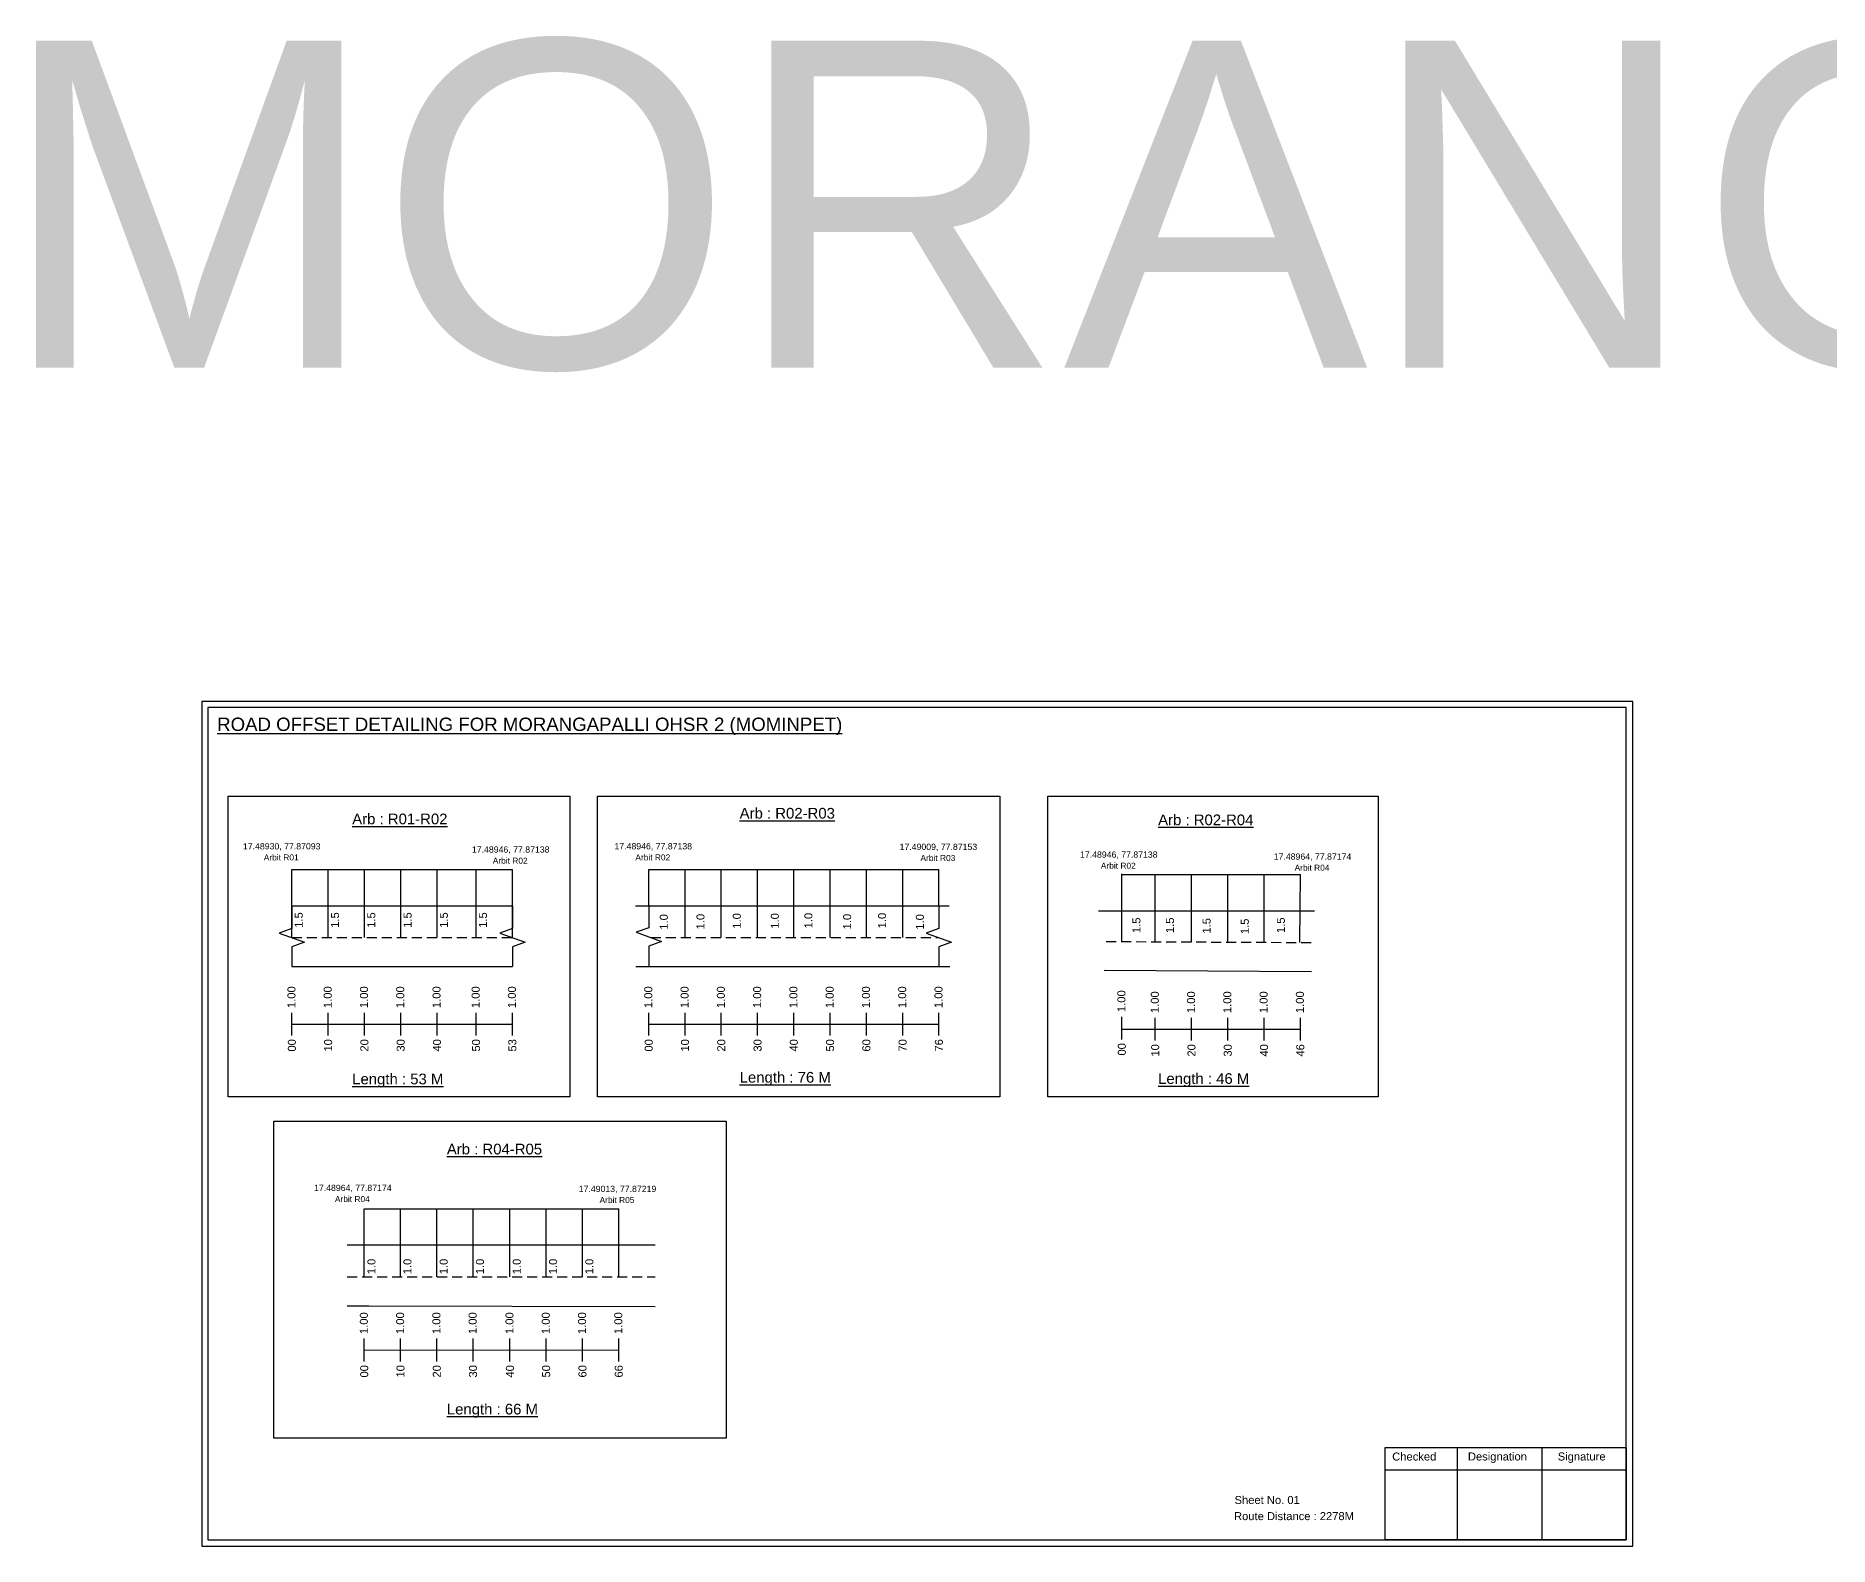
# Model space of a CAD drawing. Header units: inches. Extents: x 2380 to 8136, y 269 to 3641.
# Drawn here: x 2858 to 3530, y 269 to 836 of the extents above; entities that cross this region are included whole.
import ezdxf

# ---------------------------------------------------------------- set-up
doc = ezdxf.new("R2010")
doc.units = ezdxf.units.IN
doc.header["$MEASUREMENT"] = 0
doc.linetypes.add('DASHED2', pattern=[0.375, 0.25, -0.125])
doc.layers.add('PDF_Geometry', color=7, linetype='Continuous')
doc.layers.add('PDF_Text', color=5, linetype='Continuous')
doc.styles.add('PDF Arial', font='arial.ttf')
doc.styles.get("Standard").update_dxf_attribs({"font": 'arial.ttf'})

msp = doc.modelspace()

# ---------------------------------------------------------------- linework, layer by layer
at = {"color": 5}
for p, q in [((2953.92, 522.99), (3036.57, 522.99)), ((3087.71, 522.99), (3196.51, 522.99)), ((3265.09, 521.11), (3332.01, 521.11)), ((2981.05, 395.78), (3076.47, 395.78))]:
    msp.add_line(p, q, dxfattribs=at)
for p, q in [((2953.92, 497.45), (2953.92, 522.99)), ((2967.52, 497.45), (2967.52, 522.99)), ((2981.12, 497.45), (2981.12, 522.99)), ((2994.72, 497.45), (2994.72, 522.99)), ((3008.32, 497.45), (3008.32, 522.99)), ((3022.97, 497.46), (3022.97, 522.99)), ((3036.57, 497.46), (3036.57, 522.99)), ((3087.71, 509.34), (3087.71, 522.99)), ((3101.31, 497.45), (3101.31, 522.99)), ((3114.91, 497.45), (3114.91, 522.99)), ((3128.51, 497.45), (3128.51, 522.99)), ((3142.11, 497.45), (3142.11, 522.99)), ((3155.71, 497.45), (3155.71, 522.99)), ((3169.31, 497.45), (3169.31, 522.99)), ((3182.91, 497.45), (3182.91, 522.99)), ((3196.51, 509.34), (3196.51, 522.99)), ((3265.09, 495.88), (3265.09, 521.41)), ((3277.61, 495.83), (3277.61, 521.11)), ((3291.21, 495.77), (3291.21, 521.11)), ((3304.81, 495.83), (3304.81, 521.11)), ((3318.41, 495.58), (3318.41, 521.11)), ((3331.78, 495.61), (3332.01, 521.11)), ((2953.92, 509.34), (3036.57, 509.34)), ((3082.72, 509.34), (3200.33, 509.39)), ((3337.26, 507.44), (3256.3, 507.44)), ((2953.92, 486.65), (3036.57, 486.65)), ((3082.86, 486.65), (3200.64, 486.65)), ((3258.51, 485.23), (3336.24, 484.8)), ((2981.05, 370.24), (2981.05, 395.78)), ((2994.65, 370.24), (2994.65, 395.78)), ((3008.25, 370.24), (3008.25, 395.78)), ((3021.85, 370.24), (3021.85, 395.78)), ((3035.67, 370.24), (3035.67, 395.78)), ((3049.27, 370.24), (3049.27, 395.78)), ((3062.87, 370.24), (3062.87, 395.78)), ((3076.47, 370.24), (3076.47, 395.78)), ((3090.07, 382.13), (2974.64, 382.13)), ((2974.64, 359.44), (2982.7, 359.44)), ((2982.7, 359.44), (3090.07, 359.14))]:
    msp.add_line(p, q)
at = {"linetype": 'DASHED2', "ltscale": 15}
for p, q in [((2953.92, 497.46), (3036.57, 497.46)), ((3088.47, 497.45), (3196.51, 497.45)), ((3259.23, 496.02), (3337.51, 495.61)), ((2974.64, 370.24), (3090.07, 370.24))]:
    msp.add_line(p, q, dxfattribs=at)
at = {"color": 217, "true_color": 0x93278f}
for p, q in [((2953.92, 460.75), (2953.92, 469.31)), ((2953.92, 465.02), (3036.57, 465.03)), ((2967.52, 460.75), (2967.52, 469.31)), ((2981.12, 460.75), (2981.12, 469.31)), ((2994.72, 460.75), (2994.72, 469.31)), ((3008.32, 460.75), (3008.32, 469.31)), ((3022.97, 460.76), (3022.97, 469.31)), ((3036.57, 460.76), (3036.57, 469.31)), ((3087.71, 460.75), (3087.71, 469.31)), ((3087.71, 465.02), (3196.51, 465.02)), ((3101.31, 460.75), (3101.31, 469.31)), ((3114.91, 460.75), (3114.91, 469.31)), ((3128.51, 460.75), (3128.51, 469.31)), ((3142.11, 460.75), (3142.11, 469.31)), ((3155.71, 460.75), (3155.71, 469.31)), ((3169.31, 460.75), (3169.31, 469.31)), ((3182.91, 460.75), (3182.91, 469.31)), ((3196.51, 460.75), (3196.51, 469.31)), ((3265.09, 459.26), (3265.09, 467.82)), ((3277.61, 458.88), (3277.61, 467.43)), ((3291.21, 458.88), (3291.21, 467.43)), ((3304.81, 458.88), (3304.81, 467.43)), ((3318.41, 458.88), (3318.41, 467.43)), ((3332.01, 458.88), (3332.01, 467.43)), ((3265.09, 463.15), (3332.01, 463.16)), ((2981.05, 338.55), (2981.05, 347.11)), ((2994.65, 338.55), (2994.65, 347.11)), ((3008.25, 338.55), (3008.25, 347.11)), ((3021.85, 338.55), (3021.85, 347.11)), ((3035.67, 338.55), (3035.67, 347.11)), ((3049.27, 338.55), (3049.27, 347.11)), ((3062.87, 338.55), (3062.87, 347.11)), ((3076.47, 338.55), (3076.47, 347.11)), ((2981.05, 342.82), (3076.47, 342.88))]:
    msp.add_line(p, q, dxfattribs=at)
for points in [[(2930.05, 550.47), (3058.15, 550.47), (3058.15, 437.79), (2930.05, 437.79)], [(3068.48, 550.47), (3219.34, 550.47), (3219.34, 437.79), (3068.48, 437.79)], [(3237.38, 550.47), (3361.19, 550.47), (3361.19, 437.79), (3237.38, 437.79)], [(2947.12, 428.61), (3116.74, 428.61), (3116.74, 309.79), (2947.12, 309.79)]]:
    msp.add_lwpolyline(points, close=True)
at = {"linetype": 'Continuous'}
for points in [[(2953.92, 509.34), (2953.92, 500.9), (2949.17, 499.18), (2958.66, 495.73), (2953.92, 494), (2953.92, 486.65)], [(3036.57, 509.34), (3036.57, 500.9), (3031.83, 499.18), (3041.31, 495.73), (3036.57, 494), (3036.57, 486.65)], [(3087.69, 509.62), (3087.69, 501.19), (3082.95, 499.46), (3092.44, 496.01), (3087.69, 494.28), (3087.69, 486.93)], [(3196.51, 509.34), (3196.51, 500.9), (3191.77, 499.18), (3201.25, 495.73), (3196.51, 494), (3196.51, 486.65)]]:
    msp.add_lwpolyline(points, dxfattribs=at)
at = {"layer": 'PDF_Geometry'}
for points in [[(2920.12, 586.02), (2920.12, 269.31), (3456.6, 269.31), (3456.6, 586.02)], [(2922.45, 583.69), (2922.45, 271.73), (3454.18, 271.73), (3454.18, 583.69)]]:
    msp.add_lwpolyline(points, close=True, dxfattribs=at)
at = {"layer": 'PDF_Geometry', "color": 242, "true_color": 0xcc1f26}
msp.add_lwpolyline([(3454.18, 271.63), (3363.84, 271.63), (3363.84, 306.24), (3454.18, 306.24)], close=True, dxfattribs=at)
for points in [[(3390.82, 306.24), (3390.82, 271.63)], [(3422.54, 306.24), (3422.54, 271.63)], [(3363.84, 297.87), (3454.18, 297.87)]]:
    msp.add_lwpolyline(points, dxfattribs=at)

# ---------------------------------------------------------------- texts
for s, height, p in [('MORANGAPALLI 2', 122.5352, (2843.88, 711.2)), ('Sheet No. 01', 3, (3307.34, 285.11)), ('Route Distance : 2278M', 3, (3307.15, 279.06))]:
    msp.add_text(s, height=height).set_placement(p)
at = {"color": 242, "true_color": 0xcd2027}
for s, height, p in [('%%UROAD OFFSET DETAILING FOR MORANGAPALLI OHSR 2 (MOMINPET)', 5, (2925.9, 574.95)), ('%%UArb : R02-R03', 4, (3121.79, 542.09)), ('%%UArb : R01-R02', 4, (2976.53, 539.96)), ('%%UArb : R02-R04', 4, (3278.69, 539.62)), ('%%ULength : 53 M', 4, (2976.53, 442.46)), ('%%ULength : 76 M', 4, (3121.79, 443.09)), ('%%ULength : 46 M', 4, (3278.69, 442.62)), ('%%UArb : R04-R05', 4, (3012.01, 416.18)), ('%%ULength : 66 M', 4, (3012.01, 318.68))]:
    msp.add_text(s, height=height, dxfattribs=at).set_placement(p)
at = {"color": 5}
for s, height, p in [('17.48930, 77.87093', 2.34, (2935.56, 530.53)), ('17.48946, 77.87138', 2.34, (3021.41, 529.32)), ('17.48946, 77.87138', 2.34, (3074.86, 530.54)), ('17.49009, 77.87153', 2.34, (3181.76, 530.33)), ('Arbit R01', 2.246, (2943.38, 526.4)), ('Arbit R02', 2.246, (3029.23, 525.19)), ('Arbit R02', 2.246, (3082.68, 526.41)), ('Arbit R03', 2.246, (3189.58, 526.2)), ('17.48946, 77.87138', 2.34, (3249.4, 527.43)), ('Arbit R02', 2.246, (3257.22, 523.3)), ('17.48964, 77.87174', 2.34, (3322.03, 526.67)), ('Arbit R04', 2.246, (3329.85, 522.55)), ('17.48964, 77.87174', 2.34, (2962.22, 402.44)), ('17.49013, 77.87219', 2.34, (3061.45, 402.08)), ('Arbit R04', 2.246, (2970.04, 398.31)), ('Arbit R05', 2.246, (3069.27, 397.95))]:
    msp.add_text(s, height=height, dxfattribs=at).set_placement(p)
for s, p in [('1.5', (2957.98, 501.13)), ('1.5', (2971.58, 501.13)), ('1.5', (2985.18, 501.13)), ('1.5', (2998.78, 501.13)), ('1.5', (3012.38, 501.13)), ('1.5', (3027.04, 501.13)), ('1.0', (3094.84, 500.44)), ('1.0', (3108.59, 500.56)), ('1.0', (3122.21, 500.82)), ('1.0', (3136.47, 500.82)), ('1.0', (3149.06, 500.95)), ('1.0', (3163.58, 500.56)), ('1.0', (3176.68, 500.95)), ('1.0', (3190.85, 500.45)), ('1.5', (3272.05, 499.16)), ('1.5', (3284.62, 499.16)), ('1.5', (3298.36, 498.97)), ('1.5', (3312.67, 498.77)), ('1.5', (3326.19, 499.19)), ('1.0', (2985.23, 371.24)), ('1.0', (2998.72, 371.24)), ('1.0', (3012.32, 371.24)), ('1.0', (3025.92, 371.24)), ('1.0', (3039.73, 371.24)), ('1.0', (3053.33, 371.24)), ('1.0', (3066.93, 371.24))]:
    msp.add_text(s, height=3, rotation=90).set_placement(p)
at = {"color": 217, "true_color": 0x93278f}
for s, p in [('1.00', (2955.24, 471.05)), ('1.00', (2968.84, 471.05)), ('1.00', (2982.44, 471.05)), ('1.00', (2996.04, 471.05)), ('1.00', (3009.64, 471.05)), ('1.00', (3024.3, 471.05)), ('1.00', (3037.9, 471.05)), ('1.00', (3089.04, 471.05)), ('1.00', (3102.64, 471.05)), ('1.00', (3116.24, 471.05)), ('1.00', (3129.84, 471.05)), ('1.00', (3143.44, 471.05)), ('1.00', (3157.04, 471.05)), ('1.00', (3170.64, 471.05)), ('1.00', (3184.24, 471.05)), ('1.00', (3197.84, 471.05)), ('1.00', (3266.41, 469.56)), ('1.00', (3278.93, 469.17)), ('1.00', (3292.53, 469.17)), ('1.00', (3306.13, 469.17)), ('1.00', (3319.73, 469.17)), ('1.00', (3333.33, 469.17)), ('00', (2955.39, 454.73)), ('10', (2968.99, 454.73)), ('20', (2982.59, 454.73)), ('30', (2996.19, 454.73)), ('40', (3009.79, 454.73)), ('50', (3024.45, 454.73)), ('53', (3038.05, 454.73)), ('00', (3089.19, 454.73)), ('10', (3102.79, 454.73)), ('20', (3116.39, 454.73)), ('30', (3129.99, 454.73)), ('40', (3143.59, 454.73)), ('50', (3157.19, 454.73)), ('60', (3170.79, 454.73)), ('70', (3184.39, 454.73)), ('76', (3197.99, 454.73)), ('00', (3266.56, 453.24)), ('10', (3279.08, 452.85)), ('20', (3292.68, 452.85)), ('30', (3306.28, 452.85)), ('40', (3319.88, 452.85)), ('46', (3333.48, 452.85)), ('1.00', (2982.38, 348.84)), ('1.00', (2995.98, 348.84)), ('1.00', (3009.58, 348.84)), ('1.00', (3023.18, 348.84)), ('1.00', (3036.99, 348.84)), ('1.00', (3050.59, 348.84)), ('1.00', (3064.19, 348.84)), ('1.00', (3077.79, 348.84)), ('00', (2982.53, 332.52)), ('10', (2996.13, 332.52)), ('20', (3009.73, 332.52)), ('30', (3023.33, 332.52)), ('40', (3037.14, 332.52)), ('50', (3050.74, 332.52)), ('60', (3064.34, 332.52)), ('66', (3077.94, 332.52))]:
    msp.add_text(s, height=3, rotation=90, dxfattribs=at).set_placement(p)
at = {"layer": 'PDF_Text', "color": 7, "attachment_point": 7, "style": 'PDF Arial'}
for s, insert, char_height in [('Checked', (3366.44, 301.36), 3.001), ('Designation', (3394.82, 300.52), 3.0006), ('Signature', (3428.5, 300.52), 3.001)]:
    msp.add_mtext(s, dxfattribs=dict(at, insert=insert, char_height=char_height))

doc.saveas('drawing.dxf')
